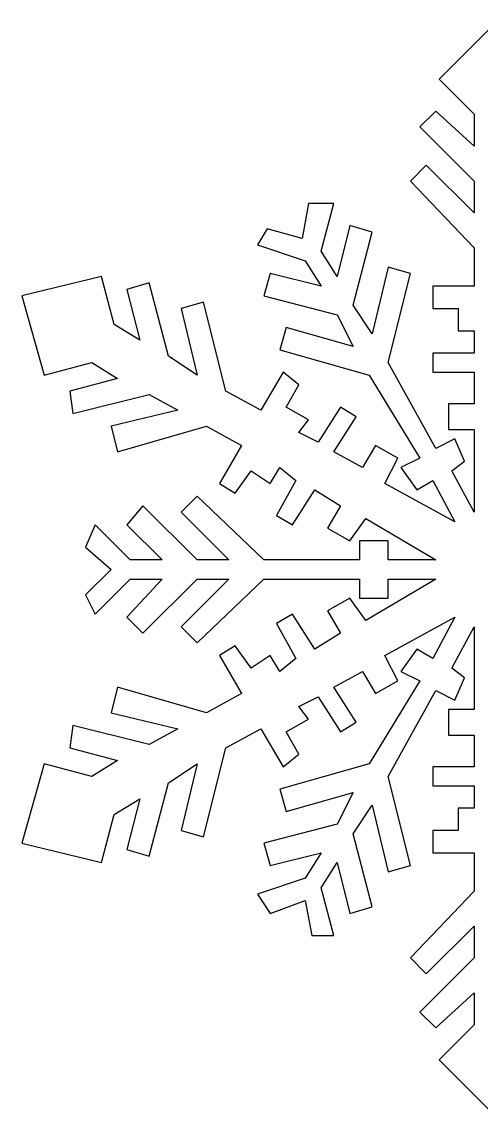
# Model space of a CAD drawing. Extents: x -95 to 513, y -317 to 40.
# Drawn here: x 11.4 to 42.5, y -298 to -223.8 of the extents above; entities that cross this region are included whole.
import ezdxf

# ---------------------------------------------------------------- set-up
doc = ezdxf.new("R2010")
doc.units = 0
doc.header["$MEASUREMENT"] = 0
doc.layers.get('0').update_dxf_attribs({"linetype": 'CONTINUOUS'})

msp = doc.modelspace()

# ---------------------------------------------------------------- linework, layer by layer
at = {"color": 5}
for p, q in [((43.571213, -223.750793), (39.683525, -227.638481)), ((39.683525, -227.638481), (42.059333, -230.014289)), ((39.467543, -229.798307), (38.38763, -230.87822)), ((42.059333, -232.174115), (39.467543, -229.798307)), ((42.059333, -230.014289), (42.059333, -232.174115)), ((38.38763, -230.87822), (42.059333, -234.549926)), ((38.819594, -233.47001), (37.739681, -234.549926)), ((42.059333, -236.709752), (38.819594, -233.47001)), ((37.739681, -234.549926), (42.059333, -239.08556)), ((42.059333, -234.549926), (42.059333, -236.709752)), ((30.828236, -236.061803), (30.396272, -238.437611)), ((32.556098, -236.061803), (30.828236, -236.061803)), ((31.692167, -239.301542), (32.556098, -236.061803)), ((33.636011, -237.57368), (32.77208, -241.029404)), ((35.147891, -238.005647), (33.636011, -237.57368)), ((28.020464, -237.789665), (27.372515, -238.869578)), ((30.396272, -238.437611), (28.020464, -237.789665)), ((33.851993, -242.973248), (35.147891, -238.005647)), ((27.372515, -238.869578), (30.612254, -239.949491)), ((42.059333, -239.08556), (42.059333, -241.677353)), ((30.612254, -239.949491), (31.692167, -241.677353)), ((32.77208, -241.029404), (31.692167, -239.301542)), ((36.227804, -240.381455), (35.147891, -244.917092)), ((37.739681, -240.813422), (36.227804, -240.381455)), ((16.789364, -241.029404), (11.389799, -242.325299)), ((17.653295, -244.269143), (16.789364, -241.029404)), ((20.029106, -241.461368), (18.517226, -241.893335)), ((21.325001, -246.428969), (20.029106, -241.461368)), ((28.236446, -240.813422), (27.804479, -242.325299)), ((31.692167, -241.677353), (28.236446, -240.813422)), ((36.227804, -246.860936), (37.739681, -240.813422)), ((18.517226, -241.893335), (19.381157, -245.349056)), ((39.251561, -241.677353), (39.251561, -243.18923)), ((42.059333, -241.677353), (39.251561, -241.677353)), ((11.389799, -242.325299), (12.901679, -247.724867)), ((11.389799, -242.325299), (11.389799, -242.325299)), ((23.700809, -242.757266), (22.188932, -243.18923)), ((25.212689, -248.80478), (23.700809, -242.757266)), ((27.804479, -242.325299), (32.77208, -243.621194)), ((22.188932, -243.18923), (23.268845, -247.724867)), ((32.77208, -243.621194), (33.851993, -245.781023)), ((35.147891, -244.917092), (33.851993, -242.973248)), ((39.251561, -243.18923), (40.97942, -243.18923)), ((40.97942, -243.18923), (40.97942, -244.70111)), ((19.381157, -245.349056), (17.653295, -244.269143)), ((29.316359, -244.485125), (28.884392, -245.997005)), ((33.851993, -245.781023), (29.316359, -244.485125)), ((40.97942, -244.70111), (42.059333, -244.70111)), ((42.059333, -244.70111), (42.059333, -246.212987)), ((23.268845, -247.724867), (21.325001, -246.428969)), ((28.884392, -245.997005), (34.931906, -247.724867)), ((39.251561, -246.212987), (39.251561, -247.508882)), ((42.059333, -246.212987), (39.251561, -246.212987)), ((12.901679, -247.724867), (16.141418, -246.860936)), ((16.141418, -246.860936), (17.86928, -247.940849)), ((39.467543, -252.692465), (36.227804, -246.860936)), ((17.86928, -247.940849), (14.629538, -248.80478)), ((29.100377, -247.508882), (27.588497, -250.100675)), ((30.18029, -248.372813), (29.100377, -247.508882)), ((34.931906, -247.724867), (38.38763, -253.340414)), ((39.251561, -247.508882), (42.059333, -247.508882)), ((42.059333, -247.508882), (42.059333, -249.668708)), ((14.629538, -248.80478), (14.845523, -250.316657)), ((27.588497, -250.100675), (25.212689, -248.80478)), ((29.316359, -249.884693), (30.18029, -248.372813)), ((14.845523, -250.316657), (20.029106, -249.020762)), ((20.029106, -249.020762), (21.97295, -250.100675)), ((21.97295, -250.100675), (17.437313, -251.180588)), ((30.828236, -250.748621), (29.316359, -249.884693)), ((32.988062, -249.884693), (31.476185, -252.260501)), ((34.067978, -250.532639), (32.988062, -249.884693)), ((40.331474, -249.668708), (40.331474, -251.39657)), ((42.059333, -249.668708), (40.331474, -249.668708)), ((30.18029, -251.612552), (30.828236, -250.748621)), ((32.556098, -252.90845), (34.067978, -250.532639)), ((17.437313, -251.180588), (17.86928, -252.90845)), ((17.86928, -252.90845), (23.916794, -251.180588)), ((23.916794, -251.180588), (26.292602, -252.476483)), ((31.476185, -252.260501), (30.18029, -251.612552)), ((40.331474, -251.39657), (42.059333, -251.39657)), ((42.059333, -251.39657), (42.059333, -257.01212)), ((26.292602, -252.476483), (24.780722, -255.068276)), ((35.363873, -252.476483), (34.499942, -253.988363)), ((36.87575, -253.340414), (35.363873, -252.476483)), ((40.763438, -252.044519), (39.467543, -252.692465)), ((41.411387, -253.556396), (40.763438, -252.044519)), ((34.499942, -253.988363), (32.556098, -252.90845)), ((36.011819, -255.068276), (36.87575, -253.340414)), ((38.38763, -253.340414), (37.091732, -253.988363)), ((28.236446, -255.068276), (28.884392, -253.988363)), ((28.884392, -253.988363), (29.964305, -254.852294)), ((37.091732, -253.988363), (38.171648, -255.50024)), ((40.547456, -254.204345), (41.411387, -253.556396)), ((25.860635, -255.716222), (26.940548, -254.204345)), ((26.940548, -254.204345), (28.236446, -255.068276)), ((42.059333, -257.01212), (40.547456, -254.204345)), ((24.780722, -255.068276), (25.860635, -255.716222)), ((29.964305, -254.852294), (28.66841, -257.228102)), ((29.748323, -257.876051), (31.260203, -255.50024)), ((31.260203, -255.50024), (32.988062, -256.580153)), ((40.763438, -257.660066), (36.011819, -255.068276)), ((38.171648, -255.50024), (39.251561, -254.852294)), ((39.251561, -254.852294), (40.763438, -257.660066)), ((23.268845, -255.932207), (22.188932, -257.01212)), ((27.804479, -260.251859), (23.268845, -255.932207)), ((19.597139, -256.580153), (18.517226, -257.876051)), ((23.268845, -260.251859), (19.597139, -256.580153)), ((22.188932, -257.01212), (25.428671, -260.251859)), ((32.988062, -256.580153), (32.124134, -258.092033)), ((28.66841, -257.228102), (29.748323, -257.876051)), ((33.636011, -258.955964), (34.715924, -257.444084)), ((34.715924, -257.444084), (39.467543, -260.251859)), ((16.3574, -257.876051), (15.709451, -259.387928)), ((18.733208, -260.251859), (16.3574, -257.876051)), ((18.517226, -257.876051), (20.893037, -260.251859)), ((32.124134, -258.092033), (33.636011, -258.955964)), ((36.227804, -258.955964), (34.28396, -258.955964)), ((34.28396, -258.955964), (34.28396, -260.251859)), ((36.227804, -260.251859), (36.227804, -258.955964)), ((15.709451, -259.387928), (17.437313, -260.899808)), ((20.893037, -260.251859), (18.733208, -260.251859)), ((25.428671, -260.251859), (23.268845, -260.251859)), ((34.28396, -260.251859), (27.804479, -260.251859)), ((39.467543, -260.251859), (36.227804, -260.251859)), ((17.437313, -260.899808), (15.709451, -262.627667)), ((16.3574, -263.923562), (18.733208, -261.547754)), ((20.893037, -261.547754), (18.517226, -264.139547)), ((18.733208, -261.547754), (20.893037, -261.547754)), ((19.597139, -265.21946), (23.268845, -261.547754)), ((25.428671, -261.547754), (22.188932, -264.787493)), ((23.268845, -265.867406), (27.804479, -261.547754)), ((23.268845, -261.547754), (25.428671, -261.547754)), ((27.804479, -261.547754), (34.28396, -261.547754)), ((34.28396, -261.547754), (34.28396, -262.843649)), ((39.467543, -261.547754), (34.715924, -264.355529)), ((36.227804, -262.843649), (36.227804, -261.547754)), ((36.227804, -261.547754), (39.467543, -261.547754)), ((15.709451, -262.627667), (16.3574, -263.923562)), ((33.636011, -262.843649), (32.124134, -263.70758)), ((34.715924, -264.355529), (33.636011, -262.843649)), ((34.28396, -262.843649), (36.227804, -262.843649)), ((32.124134, -263.70758), (32.988062, -265.21946)), ((18.517226, -264.139547), (19.597139, -265.21946)), ((29.748323, -263.923562), (28.66841, -264.571511)), ((31.260203, -266.299373), (29.748323, -263.923562)), ((36.011819, -266.731337), (40.763438, -264.139547)), ((40.763438, -264.139547), (39.251561, -266.947319)), ((22.188932, -264.787493), (23.268845, -265.867406)), ((28.66841, -264.571511), (29.964305, -266.947319)), ((32.988062, -265.21946), (31.260203, -266.299373)), ((40.547456, -267.595268), (42.059333, -264.787493)), ((42.059333, -264.787493), (42.059333, -270.403043)), ((25.860635, -266.083391), (24.780722, -266.731337)), ((26.940548, -267.595268), (25.860635, -266.083391)), ((38.171648, -266.299373), (37.091732, -267.81125)), ((39.251561, -266.947319), (38.171648, -266.299373)), ((24.780722, -266.731337), (26.292602, -269.32313)), ((28.236446, -266.731337), (26.940548, -267.595268)), ((28.884392, -267.81125), (28.236446, -266.731337)), ((29.964305, -266.947319), (28.884392, -267.81125)), ((36.87575, -268.459199), (36.011819, -266.731337)), ((32.556098, -268.891163), (34.499942, -267.81125)), ((34.499942, -267.81125), (35.363873, -269.32313)), ((37.091732, -267.81125), (38.38763, -268.459199)), ((41.411387, -268.243217), (40.547456, -267.595268)), ((17.86928, -268.891163), (17.437313, -270.619025)), ((23.916794, -270.619025), (17.86928, -268.891163)), ((34.067978, -271.266974), (32.556098, -268.891163)), ((38.38763, -268.459199), (34.931906, -274.074749)), ((35.363873, -269.32313), (36.87575, -268.459199)), ((40.763438, -269.755094), (41.411387, -268.243217)), ((26.292602, -269.32313), (23.916794, -270.619025)), ((30.18029, -270.187061), (31.476185, -269.539112)), ((31.476185, -269.539112), (32.988062, -271.91492)), ((36.227804, -274.938677), (39.467543, -269.107148)), ((39.467543, -269.107148), (40.763438, -269.755094)), ((30.828236, -271.050992), (30.18029, -270.187061)), ((40.331474, -270.403043), (40.331474, -272.130905)), ((42.059333, -270.403043), (40.331474, -270.403043)), ((17.437313, -270.619025), (21.97295, -271.698938)), ((29.316359, -271.91492), (30.828236, -271.050992)), ((14.845523, -271.482956), (14.629538, -272.994833)), ((20.029106, -272.778851), (14.845523, -271.482956)), ((21.97295, -271.698938), (20.029106, -272.778851)), ((25.212689, -272.994833), (27.588497, -271.698938)), ((27.588497, -271.698938), (29.100377, -274.290731)), ((30.18029, -273.4268), (29.316359, -271.91492)), ((32.988062, -271.91492), (34.067978, -271.266974)), ((40.331474, -272.130905), (42.059333, -272.130905)), ((42.059333, -272.130905), (42.059333, -274.290731)), ((14.629538, -272.994833), (17.86928, -273.858764)), ((23.700809, -279.042347), (25.212689, -272.994833)), ((12.901679, -274.074749), (11.389799, -279.474314)), ((16.141418, -274.938677), (12.901679, -274.074749)), ((17.86928, -273.858764), (16.141418, -274.938677)), ((21.325001, -275.370644), (23.268845, -274.074749)), ((23.268845, -274.074749), (22.188932, -278.610383)), ((34.931906, -274.074749), (28.884392, -275.802608)), ((29.100377, -274.290731), (30.18029, -273.4268)), ((39.251561, -274.290731), (39.251561, -275.586626)), ((42.059333, -274.290731), (39.251561, -274.290731)), ((20.029106, -280.338245), (21.325001, -275.370644)), ((37.739681, -280.986191), (36.227804, -274.938677)), ((39.251561, -275.586626), (42.059333, -275.586626)), ((42.059333, -275.586626), (42.059333, -277.098503)), ((28.884392, -275.802608), (29.316359, -277.314488)), ((29.316359, -277.314488), (33.851993, -276.01859)), ((33.851993, -276.01859), (32.77208, -278.178419)), ((17.653295, -277.53047), (19.381157, -276.450557)), ((19.381157, -276.450557), (18.517226, -279.906278)), ((33.851993, -278.826365), (35.147891, -276.882521)), ((35.147891, -276.882521), (36.227804, -281.418158)), ((40.97942, -277.098503), (40.97942, -278.610383)), ((42.059333, -277.098503), (40.97942, -277.098503)), ((16.789364, -280.770209), (17.653295, -277.53047)), ((22.188932, -278.610383), (23.700809, -279.042347)), ((32.77208, -278.178419), (27.804479, -279.474314)), ((40.97942, -278.610383), (39.251561, -278.610383)), ((39.251561, -278.610383), (39.251561, -280.12226)), ((35.147891, -283.793966), (33.851993, -278.826365)), ((11.389799, -279.474314), (16.789364, -280.770209)), ((11.389799, -279.474314), (11.389799, -279.474314)), ((18.517226, -279.906278), (20.029106, -280.338245)), ((27.804479, -279.474314), (28.236446, -280.986191)), ((28.236446, -280.986191), (31.692167, -280.12226)), ((31.692167, -280.12226), (30.612254, -281.850122)), ((31.692167, -282.498071), (32.77208, -280.770209)), ((32.77208, -280.770209), (33.636011, -284.225933)), ((39.251561, -280.12226), (42.059333, -280.12226)), ((42.059333, -280.12226), (42.059333, -282.714053)), ((36.227804, -281.418158), (37.739681, -280.986191)), ((30.612254, -281.850122), (27.372515, -282.930035)), ((27.372515, -282.930035), (28.236446, -284.225933)), ((32.556098, -285.73781), (31.692167, -282.498071)), ((42.059333, -282.714053), (37.739681, -287.249687)), ((28.236446, -284.225933), (30.612254, -283.362002)), ((30.612254, -283.362002), (31.044221, -285.73781)), ((33.636011, -284.225933), (35.147891, -283.793966)), ((38.819594, -288.329603), (42.059333, -285.089861)), ((42.059333, -285.089861), (42.059333, -287.249687)), ((31.044221, -285.73781), (32.556098, -285.73781)), ((37.739681, -287.249687), (38.819594, -288.329603)), ((42.059333, -287.249687), (38.38763, -290.921393)), ((39.467543, -292.001306), (42.059333, -289.625498)), ((42.059333, -289.625498), (42.059333, -291.785324)), ((38.38763, -290.921393), (39.467543, -292.001306)), ((42.059333, -291.785324), (39.683525, -294.161132)), ((39.683525, -294.161132), (43.571213, -298.04882))]:
    msp.add_line(p, q, dxfattribs=at)

doc.saveas('drawing.dxf')
